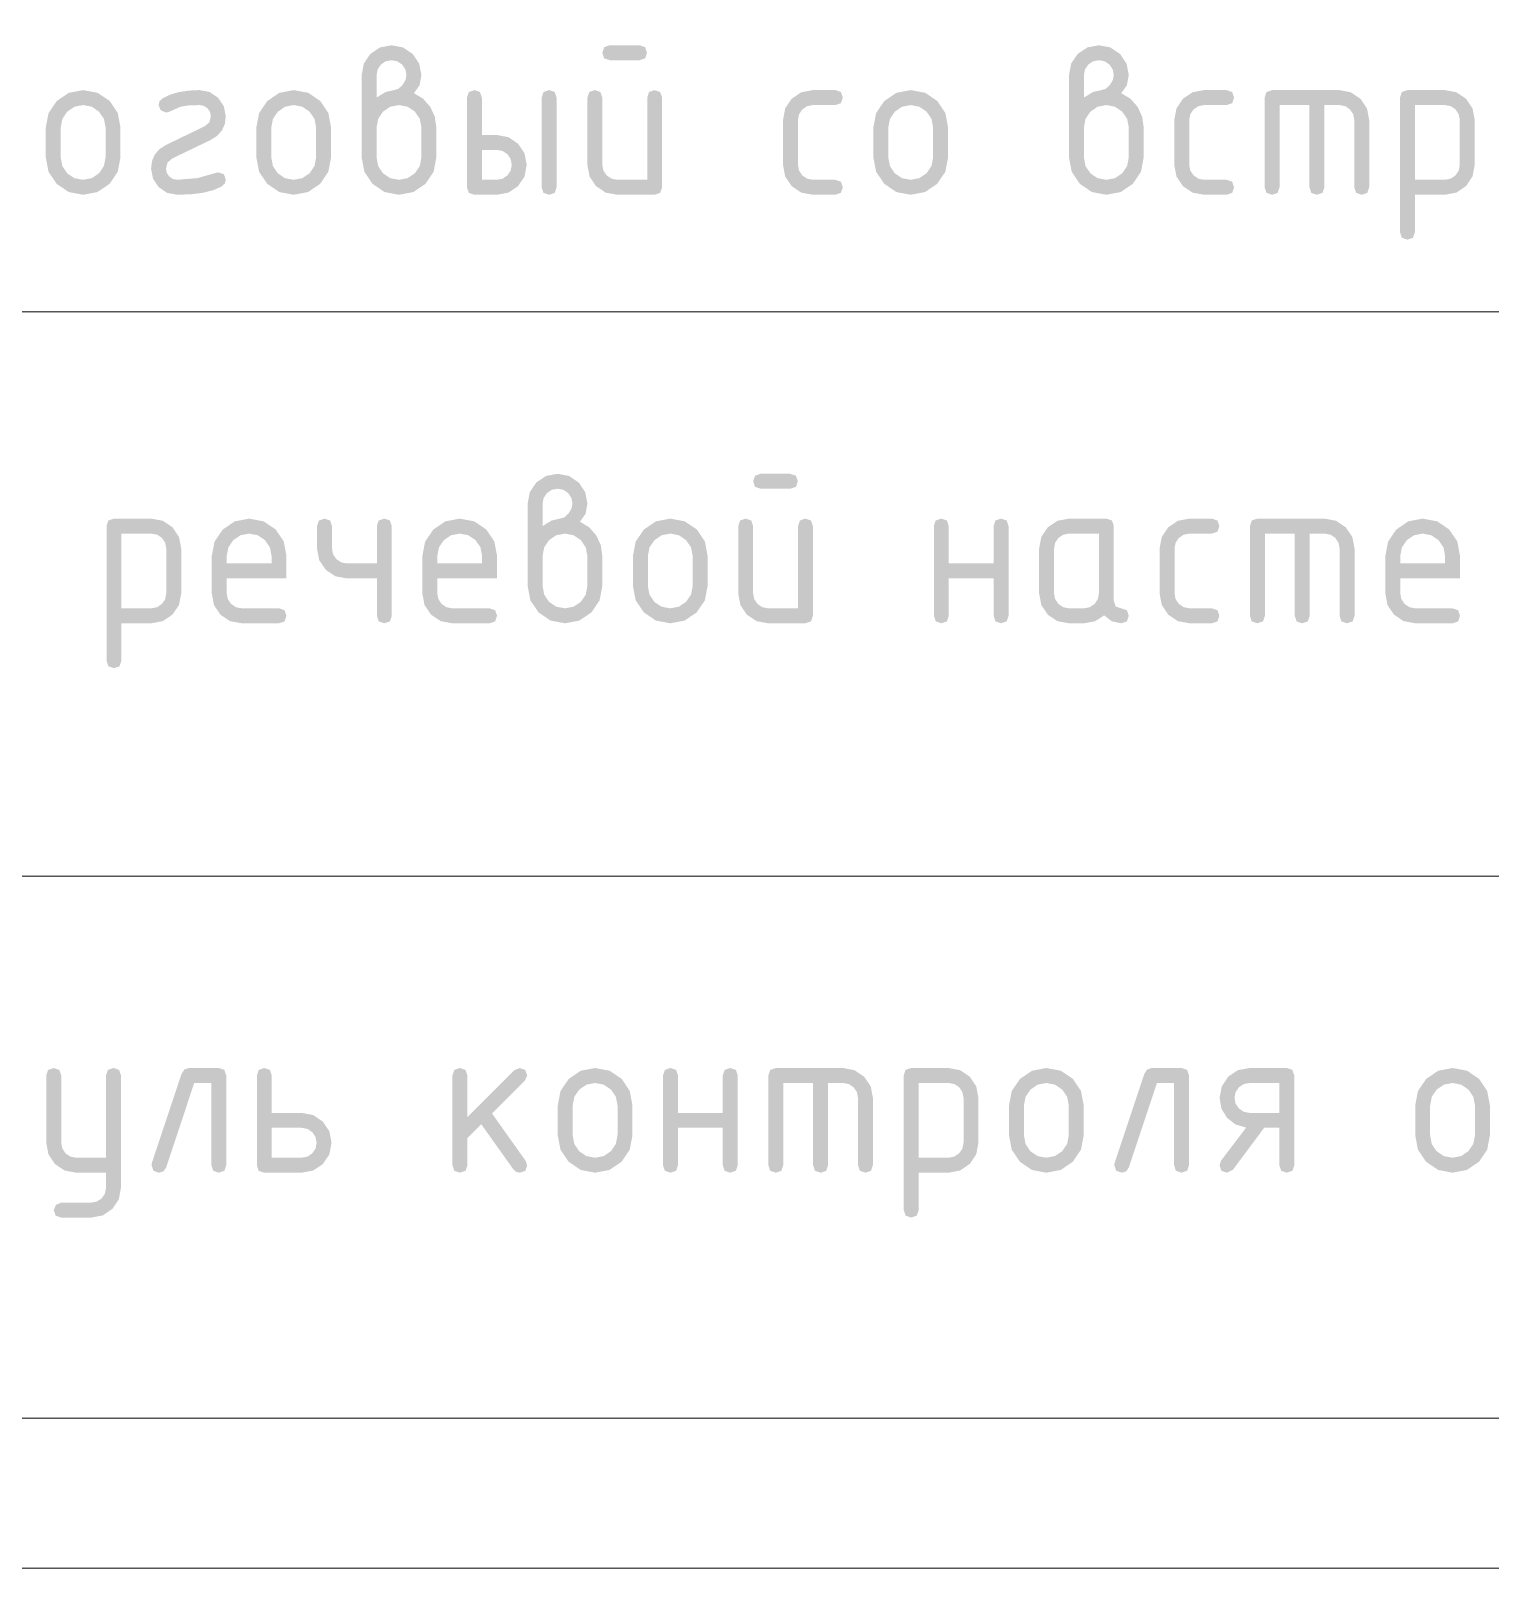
# Model space of a CAD drawing. Header units: millimetres. Extents: x 0 to 420, y 0 to 297.
# Drawn here: x 48.91 to 65.78, y 0 to 17.77 of the extents above; entities that cross this region are included whole.
import ezdxf

# ---------------------------------------------------------------- set-up
doc = ezdxf.new("R2010")
doc.units = ezdxf.units.MM

msp = doc.modelspace()

# ---------------------------------------------------------------- hatches: boundary and pattern name
h = msp.add_hatch(color=7)
h.paths.add_polyline_path([(52.906631, 16.998377), (53.012051, 17.063144), (53.108376, 17.084917), (53.159639, 17.099869), (53.207595, 17.145), (53.241081, 17.201224), (53.252243, 17.257448), (53.239841, 17.324696), (53.202634, 17.380369), (53.146961, 17.417851), (53.079713, 17.430529), (53.012671, 17.417783), (52.956792, 17.379818), (52.919103, 17.324007), (52.906631, 17.257448)], flags=0)
h.paths.add_polyline_path([(53.338784, 17.049088), (53.445513, 16.984665), (53.527851, 16.89089), (53.580217, 16.776788), (53.597855, 16.652765), (53.597855, 16.307153), (53.566161, 16.140066), (53.471627, 16.000677), (53.331894, 15.906419), (53.165703, 15.875), (52.999098, 15.906488), (52.859778, 16.001228), (52.76552, 16.140548), (52.734101, 16.307153), (52.734101, 17.257448), (52.759044, 17.391462), (52.834422, 17.502739), (52.946112, 17.577911), (53.079713, 17.60306), (53.213314, 17.577842), (53.325004, 17.502187), (53.400176, 17.390566), (53.425325, 17.257448), (53.403552, 17.140039)], flags=0)
h.paths.add_polyline_path([(53.425325, 16.307153), (53.425325, 16.652765), (53.406377, 16.752121), (53.349809, 16.835768), (53.265817, 16.892819), (53.165703, 16.911836), (53.065175, 16.892819), (52.981597, 16.835768), (52.925304, 16.752121), (52.906631, 16.652765), (52.906631, 16.307153), (52.925304, 16.206625), (52.981597, 16.123047), (53.065175, 16.066754), (53.165703, 16.048082), (53.265817, 16.066823), (53.349809, 16.123598), (53.406377, 16.207521)], flags=0)
h = msp.add_hatch(color=7)
h.paths.add_polyline_path([(56.208202, 16.998377), (56.208202, 15.961541), (56.186429, 15.896566), (56.121661, 15.875), (55.690059, 15.875), (55.555769, 15.899874), (55.444217, 15.97477), (55.369321, 16.086322), (55.344447, 16.220612), (55.344447, 16.998377), (55.365945, 17.063144), (55.430437, 17.084917), (55.495205, 17.063144), (55.516978, 16.998377), (55.516978, 16.220612), (55.529518, 16.154742), (55.567689, 16.098793), (55.623913, 16.060622), (55.690059, 16.048082), (56.035671, 16.048082), (56.035671, 16.998377), (56.057169, 17.063144), (56.121661, 17.084917), (56.186429, 17.063144)], flags=0)
h.paths.add_polyline_path([(55.947477, 17.430529), (55.603518, 17.430529), (55.538544, 17.452027), (55.516978, 17.516519), (55.538544, 17.581287), (55.603518, 17.60306), (55.947477, 17.60306), (56.012245, 17.581287), (56.034018, 17.516519), (56.012245, 17.452027)], flags=0)
h = msp.add_hatch(color=7)
h.paths.add_polyline_path([(61.085896, 16.998377), (61.191316, 17.063144), (61.287641, 17.084917), (61.338904, 17.099869), (61.38686, 17.145), (61.420346, 17.201224), (61.431508, 17.257448), (61.419106, 17.324696), (61.381899, 17.380369), (61.326226, 17.417851), (61.258978, 17.430529), (61.191936, 17.417783), (61.136057, 17.379818), (61.098367, 17.324007), (61.085896, 17.257448)], flags=0)
h.paths.add_polyline_path([(61.518049, 17.049088), (61.624778, 16.984665), (61.707116, 16.89089), (61.759481, 16.776788), (61.77712, 16.652765), (61.77712, 16.307153), (61.745425, 16.140066), (61.650892, 16.000677), (61.511159, 15.906419), (61.344967, 15.875), (61.178363, 15.906488), (61.039043, 16.001228), (60.944785, 16.140548), (60.913366, 16.307153), (60.913366, 17.257448), (60.938308, 17.391462), (61.013687, 17.502739), (61.125377, 17.577911), (61.258978, 17.60306), (61.392579, 17.577842), (61.504269, 17.502187), (61.579441, 17.390566), (61.60459, 17.257448), (61.582817, 17.140039)], flags=0)
h.paths.add_polyline_path([(61.60459, 16.307153), (61.60459, 16.652765), (61.585642, 16.752121), (61.529073, 16.835768), (61.445082, 16.892819), (61.344967, 16.911836), (61.24444, 16.892819), (61.160862, 16.835768), (61.104569, 16.752121), (61.085896, 16.652765), (61.085896, 16.307153), (61.104569, 16.206625), (61.160862, 16.123047), (61.24444, 16.066754), (61.344967, 16.048082), (61.445082, 16.066823), (61.529073, 16.123598), (61.585642, 16.207521)], flags=0)
h = msp.add_hatch(color=7)
h.paths.add_polyline_path([(49.081776, 16.307153), (49.081776, 16.652765), (49.113264, 16.818474), (49.208004, 16.958138), (49.347255, 17.053154), (49.513377, 17.084917), (49.680947, 17.053567), (49.820404, 16.959792), (49.91418, 16.820334), (49.94553, 16.652765), (49.94553, 16.307153), (49.913835, 16.140548), (49.819302, 16.001228), (49.679569, 15.906488), (49.513377, 15.875), (49.347255, 15.906488), (49.208004, 16.001228), (49.113264, 16.140548)], flags=0)
h.paths.add_polyline_path([(49.773, 16.307153), (49.773, 16.652765), (49.753983, 16.752121), (49.696932, 16.835768), (49.61301, 16.892819), (49.513377, 16.911836), (49.414021, 16.892819), (49.330374, 16.835768), (49.273323, 16.752121), (49.254306, 16.652765), (49.254306, 16.307153), (49.272979, 16.206625), (49.329272, 16.123047), (49.41285, 16.066754), (49.513377, 16.048082), (49.61301, 16.066823), (49.696932, 16.123598), (49.753983, 16.207521)], flags=0)
for points in [[(51.076431, 16.134071), (51.141199, 16.112574), (51.162972, 16.048082), (51.150707, 16.003433), (51.114465, 15.97036), (51.020095, 15.928485), (50.903143, 15.898702), (50.763556, 15.880908), (50.601284, 15.875), (50.484839, 15.89698), (50.387412, 15.963194), (50.321197, 16.061104), (50.299218, 16.177617), (50.309975, 16.265682), (50.342281, 16.34057), (50.396188, 16.402332), (50.471748, 16.45102), (50.919335, 16.667096), (50.972665, 16.712916), (50.990442, 16.7823), (50.980933, 16.831772), (50.952408, 16.873802), (50.910309, 16.902327), (50.860355, 16.911836), (50.731784, 16.907288), (50.642074, 16.893646), (50.512538, 16.835768), (50.471748, 16.825295), (50.411114, 16.851202), (50.385207, 16.911836), (50.396507, 16.954417), (50.430958, 16.987904), (50.514794, 17.03027), (50.614237, 17.060595), (50.729389, 17.078828), (50.860355, 17.084917), (50.976592, 17.062662), (51.074226, 16.996172), (51.140717, 16.898538), (51.162972, 16.7823), (51.152034, 16.693925), (51.119288, 16.618934), (51.064838, 16.557275), (50.988788, 16.508898), (50.54506, 16.295026), (50.490007, 16.247897), (50.471748, 16.177617), (50.481256, 16.127457), (50.509782, 16.085564), (50.551605, 16.057314), (50.601284, 16.048082), (50.838306, 16.067925), (51.043909, 16.127457)], [(57.779098, 16.739305), (57.779098, 16.220612), (57.791638, 16.154742), (57.82981, 16.098793), (57.886034, 16.060622), (57.952179, 16.048082), (58.211251, 16.048082), (58.276018, 16.026309), (58.297791, 15.961541), (58.276018, 15.896566), (58.211251, 15.875), (57.952179, 15.875), (57.81789, 15.899874), (57.706337, 15.97477), (57.631441, 16.086322), (57.606567, 16.220612), (57.606567, 16.739305), (57.631441, 16.872906), (57.706337, 16.984596), (57.81789, 17.059768), (57.952179, 17.084917), (58.211251, 17.084917), (58.276018, 17.063144), (58.297791, 16.998377), (58.276018, 16.933402), (58.211251, 16.911836), (57.952179, 16.911836), (57.885138, 16.899089), (57.829258, 16.861124), (57.791569, 16.805382)], [(62.303338, 16.739305), (62.303338, 16.220612), (62.315878, 16.154742), (62.35405, 16.098793), (62.410274, 16.060622), (62.47642, 16.048082), (62.735491, 16.048082), (62.800259, 16.026309), (62.822032, 15.961541), (62.800259, 15.896566), (62.735491, 15.875), (62.47642, 15.875), (62.34213, 15.899874), (62.230578, 15.97477), (62.155681, 16.086322), (62.130808, 16.220612), (62.130808, 16.739305), (62.155681, 16.872906), (62.230578, 16.984596), (62.34213, 17.059768), (62.47642, 17.084917), (62.735491, 17.084917), (62.800259, 17.063144), (62.822032, 16.998377), (62.800259, 16.933402), (62.735491, 16.911836), (62.47642, 16.911836), (62.409378, 16.899089), (62.353499, 16.861124), (62.315809, 16.805382)], [(63.261476, 17.084917), (64.03924, 17.084917), (64.172359, 17.059699), (64.28398, 16.984045), (64.359634, 16.872424), (64.384852, 16.739305), (64.384852, 15.961541), (64.363079, 15.896566), (64.298311, 15.875), (64.233819, 15.896566), (64.212322, 15.961541), (64.212322, 16.739305), (64.199644, 16.806554), (64.162161, 16.862226), (64.106489, 16.899434), (64.03924, 16.911836), (63.86671, 16.911836), (63.86671, 15.961541), (63.844937, 15.896566), (63.780169, 15.875), (63.715195, 15.896566), (63.693628, 15.961541), (63.693628, 16.911836), (63.348016, 16.911836), (63.348016, 15.961541), (63.326243, 15.896566), (63.261476, 15.875), (63.196983, 15.896566), (63.175486, 15.961541), (63.175486, 16.998377), (63.196983, 17.063144)], [(53.082432, 12.045377), (53.082432, 11.008541), (53.060659, 10.943566), (52.995892, 10.922), (52.931399, 10.943566), (52.909902, 11.008541), (52.909902, 11.440694), (52.56429, 11.440694), (52.431654, 11.465498), (52.320102, 11.539912), (52.243965, 11.649466), (52.218678, 11.779691), (52.218678, 12.045377), (52.240175, 12.110144), (52.304668, 12.131917), (52.369435, 12.110144), (52.391208, 12.045377), (52.391208, 11.786306), (52.403749, 11.72016), (52.44192, 11.663936), (52.498144, 11.625764), (52.56429, 11.613224), (52.909902, 11.613224), (52.909902, 12.045377), (52.931399, 12.110144), (52.995892, 12.131917), (53.060659, 12.110144)], [(59.523095, 11.440694), (59.523095, 11.008541), (59.501322, 10.943566), (59.436555, 10.922), (59.372062, 10.943566), (59.350565, 11.008541), (59.350565, 12.045377), (59.372062, 12.110144), (59.436555, 12.131917), (59.501322, 12.110144), (59.523095, 12.045377), (59.523095, 11.613224), (60.041789, 11.613224), (60.041789, 12.045377), (60.063286, 12.110144), (60.127779, 12.131917), (60.192546, 12.110144), (60.214319, 12.045377), (60.214319, 11.008541), (60.192546, 10.943566), (60.127779, 10.922), (60.063286, 10.943566), (60.041789, 11.008541), (60.041789, 11.440694)], [(62.133442, 11.786306), (62.133442, 11.267612), (62.145982, 11.201742), (62.184153, 11.145793), (62.240377, 11.107622), (62.306523, 11.095082), (62.565594, 11.095082), (62.630362, 11.073309), (62.652135, 11.008541), (62.630362, 10.943566), (62.565594, 10.922), (62.306523, 10.922), (62.172233, 10.946874), (62.060681, 11.02177), (61.985785, 11.133322), (61.960911, 11.267612), (61.960911, 11.786306), (61.985785, 11.919906), (62.060681, 12.031596), (62.172233, 12.106768), (62.306523, 12.131917), (62.565594, 12.131917), (62.630362, 12.110144), (62.652135, 12.045377), (62.630362, 11.980402), (62.565594, 11.958836), (62.306523, 11.958836), (62.239482, 11.946089), (62.183602, 11.908124), (62.145913, 11.852382)], [(63.091579, 12.131917), (63.869344, 12.131917), (64.002462, 12.106699), (64.114083, 12.031045), (64.189738, 11.919424), (64.214956, 11.786306), (64.214956, 11.008541), (64.193183, 10.943566), (64.128415, 10.922), (64.063923, 10.943566), (64.042426, 11.008541), (64.042426, 11.786306), (64.029748, 11.853554), (63.992265, 11.909227), (63.936592, 11.946434), (63.869344, 11.958836), (63.696814, 11.958836), (63.696814, 11.008541), (63.675041, 10.943566), (63.610273, 10.922), (63.545298, 10.943566), (63.523732, 11.008541), (63.523732, 11.958836), (63.17812, 11.958836), (63.17812, 11.008541), (63.156347, 10.943566), (63.091579, 10.922), (63.027087, 10.943566), (63.00559, 11.008541), (63.00559, 12.045377), (63.027087, 12.110144)], [(49.778564, 4.396714), (49.778564, 4.572), (49.432952, 4.572), (49.298662, 4.597218), (49.18711, 4.672872), (49.112214, 4.784493), (49.08734, 4.917612), (49.08734, 5.695377), (49.108837, 5.760145), (49.17333, 5.781918), (49.238097, 5.760145), (49.25987, 5.695377), (49.25987, 4.917612), (49.27241, 4.851742), (49.310582, 4.795793), (49.366806, 4.757622), (49.432952, 4.745082), (49.778564, 4.745082), (49.778564, 5.695377), (49.800061, 5.760145), (49.864553, 5.781918), (49.929321, 5.760145), (49.951094, 5.695377), (49.951094, 4.398918), (49.92629, 4.2658), (49.851876, 4.154179), (49.74177, 4.078525), (49.609341, 4.053306), (49.25987, 4.053306), (49.194896, 4.075079), (49.17333, 4.139847), (49.199237, 4.200481), (49.25987, 4.226388), (49.605482, 4.226388), (49.672731, 4.238653), (49.728403, 4.274895), (49.765886, 4.32981)], [(50.736383, 5.781918), (51.081995, 5.781918), (51.146763, 5.760145), (51.168536, 5.695377), (51.168536, 4.658541), (51.146763, 4.593566), (51.081995, 4.572), (51.017503, 4.593566), (50.996006, 4.658541), (50.996006, 5.608836), (50.798119, 5.608836), (50.472351, 4.63098), (50.441896, 4.586607), (50.390771, 4.572), (50.326279, 4.593911), (50.304782, 4.659643), (50.30864, 4.686102), (50.650394, 5.710811), (50.683467, 5.764141)], [(53.956874, 5.213615), (54.500372, 5.756562), (54.561557, 5.781918), (54.626325, 5.760145), (54.648098, 5.695377), (54.622191, 5.635294), (54.242403, 5.255507), (54.63101, 4.70815), (54.648098, 4.656887), (54.626325, 4.593153), (54.561557, 4.572), (54.52056, 4.581164), (54.489899, 4.608931), (54.117829, 5.130932), (53.956874, 4.969977), (53.956874, 4.658541), (53.935101, 4.593566), (53.870333, 4.572), (53.805841, 4.593566), (53.784343, 4.658541), (53.784343, 5.695377), (53.805841, 5.760145), (53.870333, 5.781918), (53.935101, 5.760145), (53.956874, 5.695377)], [(56.391757, 5.090694), (56.391757, 4.658541), (56.369984, 4.593566), (56.305217, 4.572), (56.240724, 4.593566), (56.219227, 4.658541), (56.219227, 5.695377), (56.240724, 5.760145), (56.305217, 5.781918), (56.369984, 5.760145), (56.391757, 5.695377), (56.391757, 5.263224), (56.910451, 5.263224), (56.910451, 5.695377), (56.931948, 5.760145), (56.99644, 5.781918), (57.061208, 5.760145), (57.082981, 5.695377), (57.082981, 4.658541), (57.061208, 4.593566), (56.99644, 4.572), (56.931948, 4.593566), (56.910451, 4.658541), (56.910451, 5.090694)], [(57.522658, 5.781918), (58.300423, 5.781918), (58.433541, 5.756699), (58.545163, 5.681045), (58.620817, 5.569424), (58.646035, 5.436306), (58.646035, 4.658541), (58.624262, 4.593566), (58.559494, 4.572), (58.495002, 4.593566), (58.473505, 4.658541), (58.473505, 5.436306), (58.460827, 5.503554), (58.423344, 5.559227), (58.367671, 5.596434), (58.300423, 5.608836), (58.127893, 5.608836), (58.127893, 4.658541), (58.10612, 4.593566), (58.041352, 4.572), (57.976377, 4.593566), (57.954811, 4.658541), (57.954811, 5.608836), (57.609199, 5.608836), (57.609199, 4.658541), (57.587426, 4.593566), (57.522658, 4.572), (57.458166, 4.593566), (57.436669, 4.658541), (57.436669, 5.695377), (57.458166, 5.760145)], [(61.868822, 5.781918), (62.214433, 5.781918), (62.279201, 5.760145), (62.300974, 5.695377), (62.300974, 4.658541), (62.279201, 4.593566), (62.214433, 4.572), (62.149941, 4.593566), (62.128444, 4.658541), (62.128444, 5.608836), (61.930558, 5.608836), (61.604789, 4.63098), (61.574335, 4.586607), (61.52321, 4.572), (61.458717, 4.593911), (61.43722, 4.659643), (61.441078, 4.686102), (61.782832, 5.710811), (61.815905, 5.764141)]]:
    msp.add_hatch(color=7).paths.add_polyline_path(points, flags=0)
h = msp.add_hatch(color=7)
h.paths.add_polyline_path([(51.516659, 16.307153), (51.516659, 16.652765), (51.548148, 16.818474), (51.642888, 16.958138), (51.782138, 17.053154), (51.948261, 17.084917), (52.11583, 17.053567), (52.255288, 16.959792), (52.349063, 16.820334), (52.380414, 16.652765), (52.380414, 16.307153), (52.348719, 16.140548), (52.254185, 16.001228), (52.114452, 15.906488), (51.948261, 15.875), (51.782138, 15.906488), (51.642888, 16.001228), (51.548148, 16.140548)], flags=0)
h.paths.add_polyline_path([(52.207883, 16.307153), (52.207883, 16.652765), (52.188866, 16.752121), (52.131816, 16.835768), (52.047893, 16.892819), (51.948261, 16.911836), (51.848904, 16.892819), (51.765257, 16.835768), (51.708207, 16.752121), (51.68919, 16.652765), (51.68919, 16.307153), (51.707862, 16.206625), (51.764155, 16.123047), (51.847733, 16.066754), (51.948261, 16.048082), (52.047893, 16.066823), (52.131816, 16.123598), (52.188866, 16.207521)], flags=0)
h = msp.add_hatch(color=7)
h.paths.add_polyline_path([(54.642767, 16.220612), (54.617618, 16.086322), (54.542446, 15.97477), (54.430756, 15.899874), (54.297155, 15.875), (54.037532, 15.875), (53.97304, 15.896566), (53.951543, 15.961541), (53.951543, 16.998377), (53.97304, 17.063144), (54.037532, 17.084917), (54.1023, 17.063144), (54.124073, 16.998377), (54.124073, 16.566224), (54.297155, 16.566224), (54.430756, 16.541075), (54.542446, 16.465903), (54.617618, 16.354626)], flags=0)
h.paths.add_polyline_path([(54.469685, 16.220612), (54.457283, 16.28786), (54.420076, 16.343533), (54.364403, 16.381016), (54.297155, 16.393694), (54.124073, 16.393694), (54.124073, 16.048082), (54.297155, 16.048082), (54.363232, 16.060553), (54.418973, 16.098242), (54.456938, 16.153639)], flags=0)
h.paths.add_polyline_path([(54.815297, 16.998377), (54.836863, 17.063144), (54.901838, 17.084917), (54.966606, 17.063144), (54.988379, 16.998377), (54.988379, 15.961541), (54.966606, 15.896566), (54.901838, 15.875), (54.836863, 15.896566), (54.815297, 15.961541)], flags=0)
h = msp.add_hatch(color=7)
h.paths.add_polyline_path([(58.651246, 16.307153), (58.651246, 16.652765), (58.682734, 16.818474), (58.777474, 16.958138), (58.916725, 17.053154), (59.082847, 17.084917), (59.250417, 17.053567), (59.389874, 16.959792), (59.48365, 16.820334), (59.515, 16.652765), (59.515, 16.307153), (59.483305, 16.140548), (59.388772, 16.001228), (59.249039, 15.906488), (59.082847, 15.875), (58.916725, 15.906488), (58.777474, 16.001228), (58.682734, 16.140548)], flags=0)
h.paths.add_polyline_path([(59.34247, 16.307153), (59.34247, 16.652765), (59.323453, 16.752121), (59.266402, 16.835768), (59.182479, 16.892819), (59.082847, 16.911836), (58.983491, 16.892819), (58.899844, 16.835768), (58.842793, 16.752121), (58.823776, 16.652765), (58.823776, 16.307153), (58.842449, 16.206625), (58.898741, 16.123047), (58.982319, 16.066754), (59.082847, 16.048082), (59.182479, 16.066823), (59.266402, 16.123598), (59.323453, 16.207521)], flags=0)
h = msp.add_hatch(color=7)
h.paths.add_polyline_path([(64.741154, 16.998377), (64.762651, 17.063144), (64.827143, 17.084917), (65.259296, 17.084917), (65.39331, 17.059768), (65.504587, 16.984596), (65.579759, 16.872906), (65.604908, 16.739305), (65.604908, 16.220612), (65.579759, 16.087493), (65.504587, 15.975872), (65.39331, 15.900218), (65.259296, 15.875), (64.913684, 15.875), (64.913684, 15.442847), (64.891911, 15.378079), (64.827143, 15.356306), (64.762651, 15.378079), (64.741154, 15.442847)], flags=0)
h.paths.add_polyline_path([(64.913684, 16.911836), (64.913684, 16.048082), (65.259296, 16.048082), (65.325855, 16.060553), (65.381666, 16.098242), (65.419631, 16.153639), (65.432378, 16.220612), (65.432378, 16.739305), (65.4197, 16.806554), (65.382217, 16.862226), (65.326544, 16.899434), (65.259296, 16.911836)], flags=0)
h = msp.add_hatch(color=7)
h.paths.add_polyline_path([(54.826092, 12.045377), (54.931512, 12.110144), (55.027837, 12.131917), (55.0791, 12.146869), (55.127055, 12.192), (55.160542, 12.248224), (55.171704, 12.304448), (55.159301, 12.371696), (55.122094, 12.427369), (55.066422, 12.464852), (54.999173, 12.477529), (54.932132, 12.464783), (54.876252, 12.426818), (54.838563, 12.371007), (54.826092, 12.304448)], flags=0)
h.paths.add_polyline_path([(55.258245, 12.096088), (55.364974, 12.031665), (55.447311, 11.93789), (55.499677, 11.823788), (55.517316, 11.699765), (55.517316, 11.354153), (55.485621, 11.187066), (55.391087, 11.047677), (55.251354, 10.953419), (55.085163, 10.922), (54.918558, 10.953488), (54.779239, 11.048228), (54.684981, 11.187548), (54.653561, 11.354153), (54.653561, 12.304448), (54.678504, 12.438462), (54.753883, 12.549739), (54.865573, 12.624911), (54.999173, 12.65006), (55.132774, 12.624842), (55.244464, 12.549187), (55.319636, 12.437566), (55.344785, 12.304448), (55.323012, 12.187039)], flags=0)
h.paths.add_polyline_path([(55.344785, 11.354153), (55.344785, 11.699765), (55.325837, 11.799121), (55.269269, 11.882768), (55.185277, 11.939819), (55.085163, 11.958836), (54.984635, 11.939819), (54.901057, 11.882768), (54.844764, 11.799121), (54.826092, 11.699765), (54.826092, 11.354153), (54.844764, 11.253625), (54.901057, 11.170047), (54.984635, 11.113754), (55.085163, 11.095082), (55.185277, 11.113823), (55.269269, 11.170598), (55.325837, 11.254521)], flags=0)
h = msp.add_hatch(color=7)
h.paths.add_polyline_path([(57.952199, 12.045377), (57.952199, 11.008541), (57.930426, 10.943566), (57.865658, 10.922), (57.434057, 10.922), (57.299767, 10.946874), (57.188215, 11.02177), (57.113318, 11.133322), (57.088445, 11.267612), (57.088445, 12.045377), (57.109942, 12.110144), (57.174434, 12.131917), (57.239202, 12.110144), (57.260975, 12.045377), (57.260975, 11.267612), (57.273515, 11.201742), (57.311687, 11.145793), (57.367911, 11.107622), (57.434057, 11.095082), (57.779669, 11.095082), (57.779669, 12.045377), (57.801166, 12.110144), (57.865658, 12.131917), (57.930426, 12.110144)], flags=0)
h.paths.add_polyline_path([(57.691474, 12.477529), (57.347516, 12.477529), (57.282542, 12.499027), (57.260975, 12.563519), (57.282542, 12.628287), (57.347516, 12.65006), (57.691474, 12.65006), (57.756242, 12.628287), (57.778015, 12.563519), (57.756242, 12.499027)], flags=0)
h = msp.add_hatch(color=7)
h.paths.add_polyline_path([(49.783795, 12.045377), (49.805292, 12.110144), (49.869784, 12.131917), (50.301937, 12.131917), (50.435951, 12.106768), (50.547228, 12.031596), (50.6224, 11.919906), (50.647549, 11.786306), (50.647549, 11.267612), (50.6224, 11.134493), (50.547228, 11.022872), (50.435951, 10.947218), (50.301937, 10.922), (49.956325, 10.922), (49.956325, 10.489847), (49.934552, 10.425079), (49.869784, 10.403306), (49.805292, 10.425079), (49.783795, 10.489847)], flags=0)
h.paths.add_polyline_path([(49.956325, 11.958836), (49.956325, 11.095082), (50.301937, 11.095082), (50.368496, 11.107553), (50.424307, 11.145242), (50.462272, 11.200639), (50.475019, 11.267612), (50.475019, 11.786306), (50.462341, 11.853554), (50.424858, 11.909227), (50.369185, 11.946434), (50.301937, 11.958836)], flags=0)
h = msp.add_hatch(color=7)
h.paths.add_polyline_path([(51.432838, 11.958836), (51.333481, 11.939819), (51.249834, 11.882768), (51.192784, 11.799121), (51.173767, 11.699765), (51.173767, 11.613224), (51.69246, 11.613224), (51.69246, 11.699765), (51.673443, 11.799121), (51.616393, 11.882768), (51.53247, 11.939819)], flags=0)
h.paths.add_polyline_path([(51.173767, 11.440694), (51.173767, 11.267612), (51.186307, 11.201742), (51.224478, 11.145793), (51.280702, 11.107622), (51.346848, 11.095082), (51.77845, 11.095082), (51.843218, 11.073309), (51.864991, 11.008541), (51.843218, 10.943566), (51.77845, 10.922), (51.346848, 10.922), (51.212558, 10.946874), (51.101006, 11.02177), (51.02611, 11.133322), (51.001236, 11.267612), (51.001236, 11.699765), (51.032724, 11.865474), (51.127465, 12.005138), (51.266715, 12.100154), (51.432838, 12.131917), (51.600407, 12.100567), (51.739865, 12.006792), (51.83364, 11.867334), (51.864991, 11.699765), (51.864991, 11.440694)], flags=0)
h = msp.add_hatch(color=7)
h.paths.add_polyline_path([(53.867721, 11.958836), (53.768365, 11.939819), (53.684718, 11.882768), (53.627667, 11.799121), (53.60865, 11.699765), (53.60865, 11.613224), (54.127344, 11.613224), (54.127344, 11.699765), (54.108327, 11.799121), (54.051276, 11.882768), (53.967353, 11.939819)], flags=0)
h.paths.add_polyline_path([(53.60865, 11.440694), (53.60865, 11.267612), (53.62119, 11.201742), (53.659362, 11.145793), (53.715586, 11.107622), (53.781732, 11.095082), (54.213333, 11.095082), (54.278101, 11.073309), (54.299874, 11.008541), (54.278101, 10.943566), (54.213333, 10.922), (53.781732, 10.922), (53.647442, 10.946874), (53.53589, 11.02177), (53.460993, 11.133322), (53.43612, 11.267612), (53.43612, 11.699765), (53.467608, 11.865474), (53.562348, 12.005138), (53.701599, 12.100154), (53.867721, 12.131917), (54.035291, 12.100567), (54.174748, 12.006792), (54.268524, 11.867334), (54.299874, 11.699765), (54.299874, 11.440694)], flags=0)
h = msp.add_hatch(color=7)
h.paths.add_polyline_path([(55.871003, 11.354153), (55.871003, 11.699765), (55.902491, 11.865474), (55.997231, 12.005138), (56.136482, 12.100154), (56.302605, 12.131917), (56.470174, 12.100567), (56.609632, 12.006792), (56.703407, 11.867334), (56.734758, 11.699765), (56.734758, 11.354153), (56.703063, 11.187548), (56.608529, 11.048228), (56.468796, 10.953488), (56.302605, 10.922), (56.136482, 10.953488), (55.997231, 11.048228), (55.902491, 11.187548)], flags=0)
h.paths.add_polyline_path([(56.562227, 11.354153), (56.562227, 11.699765), (56.54321, 11.799121), (56.486159, 11.882768), (56.402237, 11.939819), (56.302605, 11.958836), (56.203248, 11.939819), (56.119601, 11.882768), (56.06255, 11.799121), (56.043534, 11.699765), (56.043534, 11.354153), (56.062206, 11.253625), (56.118499, 11.170047), (56.202077, 11.113754), (56.302605, 11.095082), (56.402237, 11.113823), (56.486159, 11.170598), (56.54321, 11.254521)], flags=0)
h = msp.add_hatch(color=7)
h.paths.add_polyline_path([(61.259231, 11.958836), (60.913619, 11.958836), (60.846577, 11.946089), (60.790698, 11.908124), (60.753008, 11.852382), (60.740537, 11.786306), (60.740537, 11.267612), (60.753077, 11.201742), (60.791249, 11.145793), (60.847473, 11.107622), (60.913619, 11.095082), (61.086149, 11.095082), (61.152708, 11.107553), (61.208519, 11.145242), (61.246484, 11.200639), (61.259231, 11.267612)], flags=0)
h.paths.add_polyline_path([(61.604843, 11.008541), (61.58307, 10.943566), (61.518302, 10.922), (61.408403, 10.944806), (61.320416, 11.013502), (61.214031, 10.944806), (61.086149, 10.922), (60.913619, 10.922), (60.779329, 10.946874), (60.667777, 11.02177), (60.59288, 11.133322), (60.568007, 11.267612), (60.568007, 11.786306), (60.59288, 11.919906), (60.667777, 12.031596), (60.779329, 12.106768), (60.913619, 12.131917), (61.34522, 12.131917), (61.409988, 12.110144), (61.431761, 12.045377), (61.431761, 11.181071), (61.453327, 11.116579), (61.518302, 11.095082), (61.58307, 11.073309)], flags=0)
h = msp.add_hatch(color=7)
h.paths.add_polyline_path([(65.002859, 11.958836), (64.903502, 11.939819), (64.819856, 11.882768), (64.762805, 11.799121), (64.743788, 11.699765), (64.743788, 11.613224), (65.262481, 11.613224), (65.262481, 11.699765), (65.243464, 11.799121), (65.186414, 11.882768), (65.102491, 11.939819)], flags=0)
h.paths.add_polyline_path([(64.743788, 11.440694), (64.743788, 11.267612), (64.756328, 11.201742), (64.7945, 11.145793), (64.850724, 11.107622), (64.916869, 11.095082), (65.348471, 11.095082), (65.413239, 11.073309), (65.435012, 11.008541), (65.413239, 10.943566), (65.348471, 10.922), (64.916869, 10.922), (64.78258, 10.946874), (64.671027, 11.02177), (64.596131, 11.133322), (64.571257, 11.267612), (64.571257, 11.699765), (64.602746, 11.865474), (64.697486, 12.005138), (64.836736, 12.100154), (65.002859, 12.131917), (65.170428, 12.100567), (65.309886, 12.006792), (65.403661, 11.867334), (65.435012, 11.699765), (65.435012, 11.440694)], flags=0)
h = msp.add_hatch(color=7)
h.paths.add_polyline_path([(52.385978, 4.917612), (52.360829, 4.783322), (52.285657, 4.67177), (52.17438, 4.596874), (52.040366, 4.572), (51.608213, 4.572), (51.543721, 4.593566), (51.522223, 4.658541), (51.522223, 5.695377), (51.543721, 5.760145), (51.608213, 5.781918), (51.672981, 5.760145), (51.694754, 5.695377), (51.694754, 5.263224), (52.040366, 5.263224), (52.17438, 5.238006), (52.285657, 5.162352), (52.360829, 5.05073)], flags=0)
h.paths.add_polyline_path([(52.213447, 4.917612), (52.200769, 4.98486), (52.163287, 5.040533), (52.107614, 5.078016), (52.040366, 5.090694), (51.694754, 5.090694), (51.694754, 4.745082), (52.040366, 4.745082), (52.106925, 4.757553), (52.162736, 4.795242), (52.2007, 4.850639)], flags=0)
h = msp.add_hatch(color=7)
h.paths.add_polyline_path([(55.001785, 5.004153), (55.001785, 5.349765), (55.033273, 5.515474), (55.128014, 5.655138), (55.267264, 5.750154), (55.433387, 5.781918), (55.600956, 5.750567), (55.740414, 5.656792), (55.834189, 5.517334), (55.86554, 5.349765), (55.86554, 5.004153), (55.833845, 4.837548), (55.739311, 4.698228), (55.599578, 4.603488), (55.433387, 4.572), (55.267264, 4.603488), (55.128014, 4.698228), (55.033273, 4.837548)], flags=0)
h.paths.add_polyline_path([(55.693009, 5.004153), (55.693009, 5.349765), (55.673992, 5.449121), (55.616941, 5.532768), (55.533019, 5.589819), (55.433387, 5.608836), (55.33403, 5.589819), (55.250383, 5.532768), (55.193333, 5.449121), (55.174316, 5.349765), (55.174316, 5.004153), (55.192988, 4.903625), (55.249281, 4.820047), (55.332859, 4.763754), (55.433387, 4.745082), (55.533019, 4.763823), (55.616941, 4.820598), (55.673992, 4.904521)], flags=0)
h = msp.add_hatch(color=7)
h.paths.add_polyline_path([(59.002336, 5.695377), (59.023834, 5.760145), (59.088326, 5.781918), (59.520479, 5.781918), (59.654493, 5.756768), (59.76577, 5.681596), (59.840942, 5.569906), (59.866091, 5.436306), (59.866091, 4.917612), (59.840942, 4.784493), (59.76577, 4.672872), (59.654493, 4.597218), (59.520479, 4.572), (59.174867, 4.572), (59.174867, 4.139847), (59.153094, 4.075079), (59.088326, 4.053306), (59.023834, 4.075079), (59.002336, 4.139847)], flags=0)
h.paths.add_polyline_path([(59.174867, 5.608836), (59.174867, 4.745082), (59.520479, 4.745082), (59.587038, 4.757553), (59.642849, 4.795242), (59.680814, 4.850639), (59.69356, 4.917612), (59.69356, 5.436306), (59.680883, 5.503554), (59.6434, 5.559227), (59.587727, 5.596434), (59.520479, 5.608836)], flags=0)
h = msp.add_hatch(color=7)
h.paths.add_polyline_path([(60.219778, 5.004153), (60.219778, 5.349765), (60.251266, 5.515474), (60.346007, 5.655138), (60.485257, 5.750154), (60.65138, 5.781918), (60.818949, 5.750567), (60.958407, 5.656792), (61.052182, 5.517334), (61.083533, 5.349765), (61.083533, 5.004153), (61.051838, 4.837548), (60.957304, 4.698228), (60.817571, 4.603488), (60.65138, 4.572), (60.485257, 4.603488), (60.346007, 4.698228), (60.251266, 4.837548)], flags=0)
h.paths.add_polyline_path([(60.911002, 5.004153), (60.911002, 5.349765), (60.891985, 5.449121), (60.834934, 5.532768), (60.751012, 5.589819), (60.65138, 5.608836), (60.552023, 5.589819), (60.468376, 5.532768), (60.411326, 5.449121), (60.392309, 5.349765), (60.392309, 5.004153), (60.410981, 4.903625), (60.467274, 4.820047), (60.550852, 4.763754), (60.65138, 4.745082), (60.751012, 4.763823), (60.834934, 4.820598), (60.891985, 4.904521)], flags=0)
h = msp.add_hatch(color=7)
h.paths.add_polyline_path([(62.96224, 5.092898), (62.839939, 5.128865), (62.741202, 5.205346), (62.676228, 5.311524), (62.654662, 5.436306), (62.679535, 5.569906), (62.754432, 5.681596), (62.865984, 5.756768), (63.000274, 5.781918), (63.431875, 5.781918), (63.496643, 5.760145), (63.518416, 5.695377), (63.518416, 4.658541), (63.496643, 4.593566), (63.431875, 4.572), (63.367383, 4.593566), (63.345886, 4.658541), (63.345886, 5.090694), (63.170048, 5.090694), (62.810104, 4.607278), (62.740651, 4.572), (62.676159, 4.593566), (62.654662, 4.658541), (62.671198, 4.710906)], flags=0)
h.paths.add_polyline_path([(62.827192, 5.436306), (62.839732, 5.37016), (62.877904, 5.313936), (62.934128, 5.275764), (63.000274, 5.263224), (63.345886, 5.263224), (63.345886, 5.608836), (63.000274, 5.608836), (62.933232, 5.596089), (62.877353, 5.558124), (62.839663, 5.502382)], flags=0)
h = msp.add_hatch(color=7)
h.paths.add_polyline_path([(64.916782, 5.004153), (64.916782, 5.349765), (64.94827, 5.515474), (65.04301, 5.655138), (65.182261, 5.750154), (65.348383, 5.781918), (65.515953, 5.750567), (65.65541, 5.656792), (65.749186, 5.517334), (65.780536, 5.349765), (65.780536, 5.004153), (65.748841, 4.837548), (65.654308, 4.698228), (65.514575, 4.603488), (65.348383, 4.572), (65.182261, 4.603488), (65.04301, 4.698228), (64.94827, 4.837548)], flags=0)
h.paths.add_polyline_path([(65.608006, 5.004153), (65.608006, 5.349765), (65.588989, 5.449121), (65.531938, 5.532768), (65.448015, 5.589819), (65.348383, 5.608836), (65.249027, 5.589819), (65.16538, 5.532768), (65.108329, 5.449121), (65.089312, 5.349765), (65.089312, 5.004153), (65.107985, 4.903625), (65.164277, 4.820047), (65.247855, 4.763754), (65.348383, 4.745082), (65.448015, 4.763823), (65.531938, 4.820598), (65.588989, 4.904521)], flags=0)

# ---------------------------------------------------------------- linework, layer by layer
at = {"color": 7, "lineweight": 0}
for points in [[(0.211668, 0), (420.073667, 0), (420.073667, 296.925999), (0.211668, 296.925999)], [(7.239002, 1.735667), (418.338, 1.735667), (418.338, 295.190332), (7.239002, 295.190332)], [(121.708333, 1.735667), (7.239, 1.735667), (7.239, 58.547), (121.708333, 58.547)]]:
    msp.add_lwpolyline(points, close=True, dxfattribs=at)
for points in [[(7.239, 14.520333), (121.708333, 14.520333)], [(7.239, 8.001), (121.708333, 8.001)]]:
    msp.add_lwpolyline(points, dxfattribs=at)

doc.saveas('drawing.dxf')
